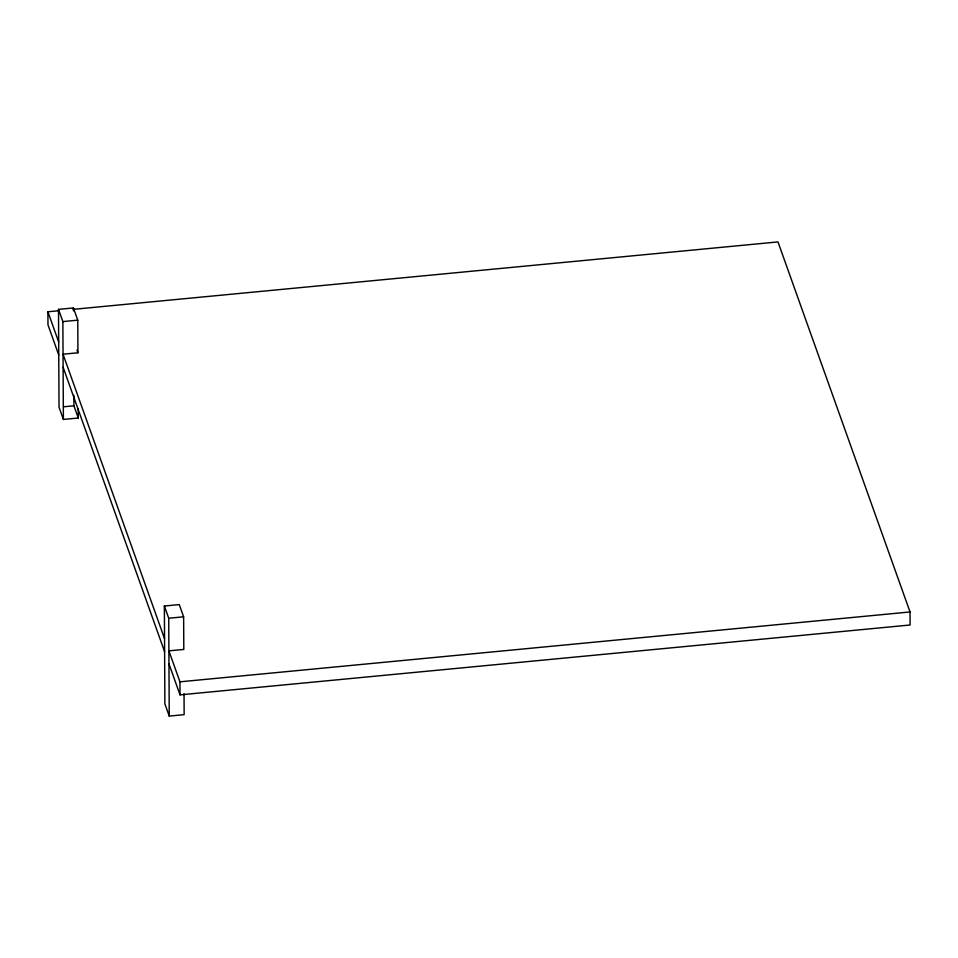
<?xml version="1.0" encoding="UTF-8"?>
<svg xmlns="http://www.w3.org/2000/svg" width="958" height="958" viewBox="0 0 958 958"><rect width="100%" height="100%" fill="white"/><g stroke="black" fill="none" stroke-linecap="round" stroke-linejoin="round"><path stroke-width="1.44" d="M78.233 409.066L78.281 418.011L63.384 419.436L59.025 407.222L58.51 309.374L73.407 307.949L77.766 320.164L77.945 352.784L63.036 354.209L164.537 638.627M58.749 355.035L47.972 324.822L47.9 311.781L58.33 310.775M73.227 309.35L777.98 241.919L910.028 611.958L910.1 624.999L180.02 694.861L168.967 663.894M58.51 309.374L62.869 321.589L77.766 320.164M63.491 406.791L73.922 405.785L78.281 418.011M184.032 693.784L184.14 714.656L169.243 716.081L164.884 703.867L164.369 606.019L179.266 604.594L183.625 616.808L183.804 649.428L168.895 650.853L179.948 681.821L180.02 694.861M164.369 606.019L168.728 618.233L183.625 616.808M179.948 681.821L910.028 611.958M76.975 350.065L77.945 352.784M47.9 311.781L58.678 341.982M63.108 367.249L164.608 651.68M168.728 618.233L169.243 716.081M73.407 307.949L73.419 310.907M73.862 395.355L73.922 405.785M62.869 321.589L63.384 419.436"/></g></svg>
